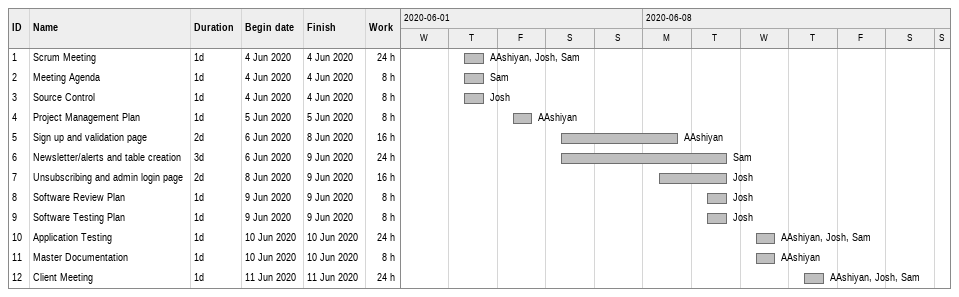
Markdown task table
| ID | Task | Duration | Start | Finish | Resources | Work (h) |
|---|---|---|---|---|---|---|
| 1 | Scrum Meeting | 1d | 2020-06-04 | 2020-06-04 | AAshiyan, Josh, Sam | 24 |
| 2 | Meeting Agenda | 1d | 2020-06-04 | 2020-06-04 | Sam | 8 |
| 3 | Source Control | 1d | 2020-06-04 | 2020-06-04 | Josh | 8 |
| 4 | Project Management Plan | 1d | 2020-06-05 | 2020-06-05 | AAshiyan | 8 |
| 5 | Sign up and validation page | 2d | 2020-06-06 | 2020-06-08 | AAshiyan | 16 |
| 6 | Newsletter/alerts and table creation | 3d | 2020-06-06 | 2020-06-09 | Sam | 24 |
| 7 | Unsubscribing and admin login page | 2d | 2020-06-08 | 2020-06-09 | Josh | 16 |
| 8 | Software Review Plan | 1d | 2020-06-09 | 2020-06-09 | Josh | 8 |
| 9 | Software Testing Plan | 1d | 2020-06-09 | 2020-06-09 | Josh | 8 |
| 10 | Application Testing | 1d | 2020-06-10 | 2020-06-10 | AAshiyan, Josh, Sam | 24 |
| 11 | Master Documentation | 1d | 2020-06-10 | 2020-06-10 | AAshiyan | 8 |
| 12 | Client Meeting | 1d | 2020-06-11 | 2020-06-11 | AAshiyan, Josh, Sam | 24 |
